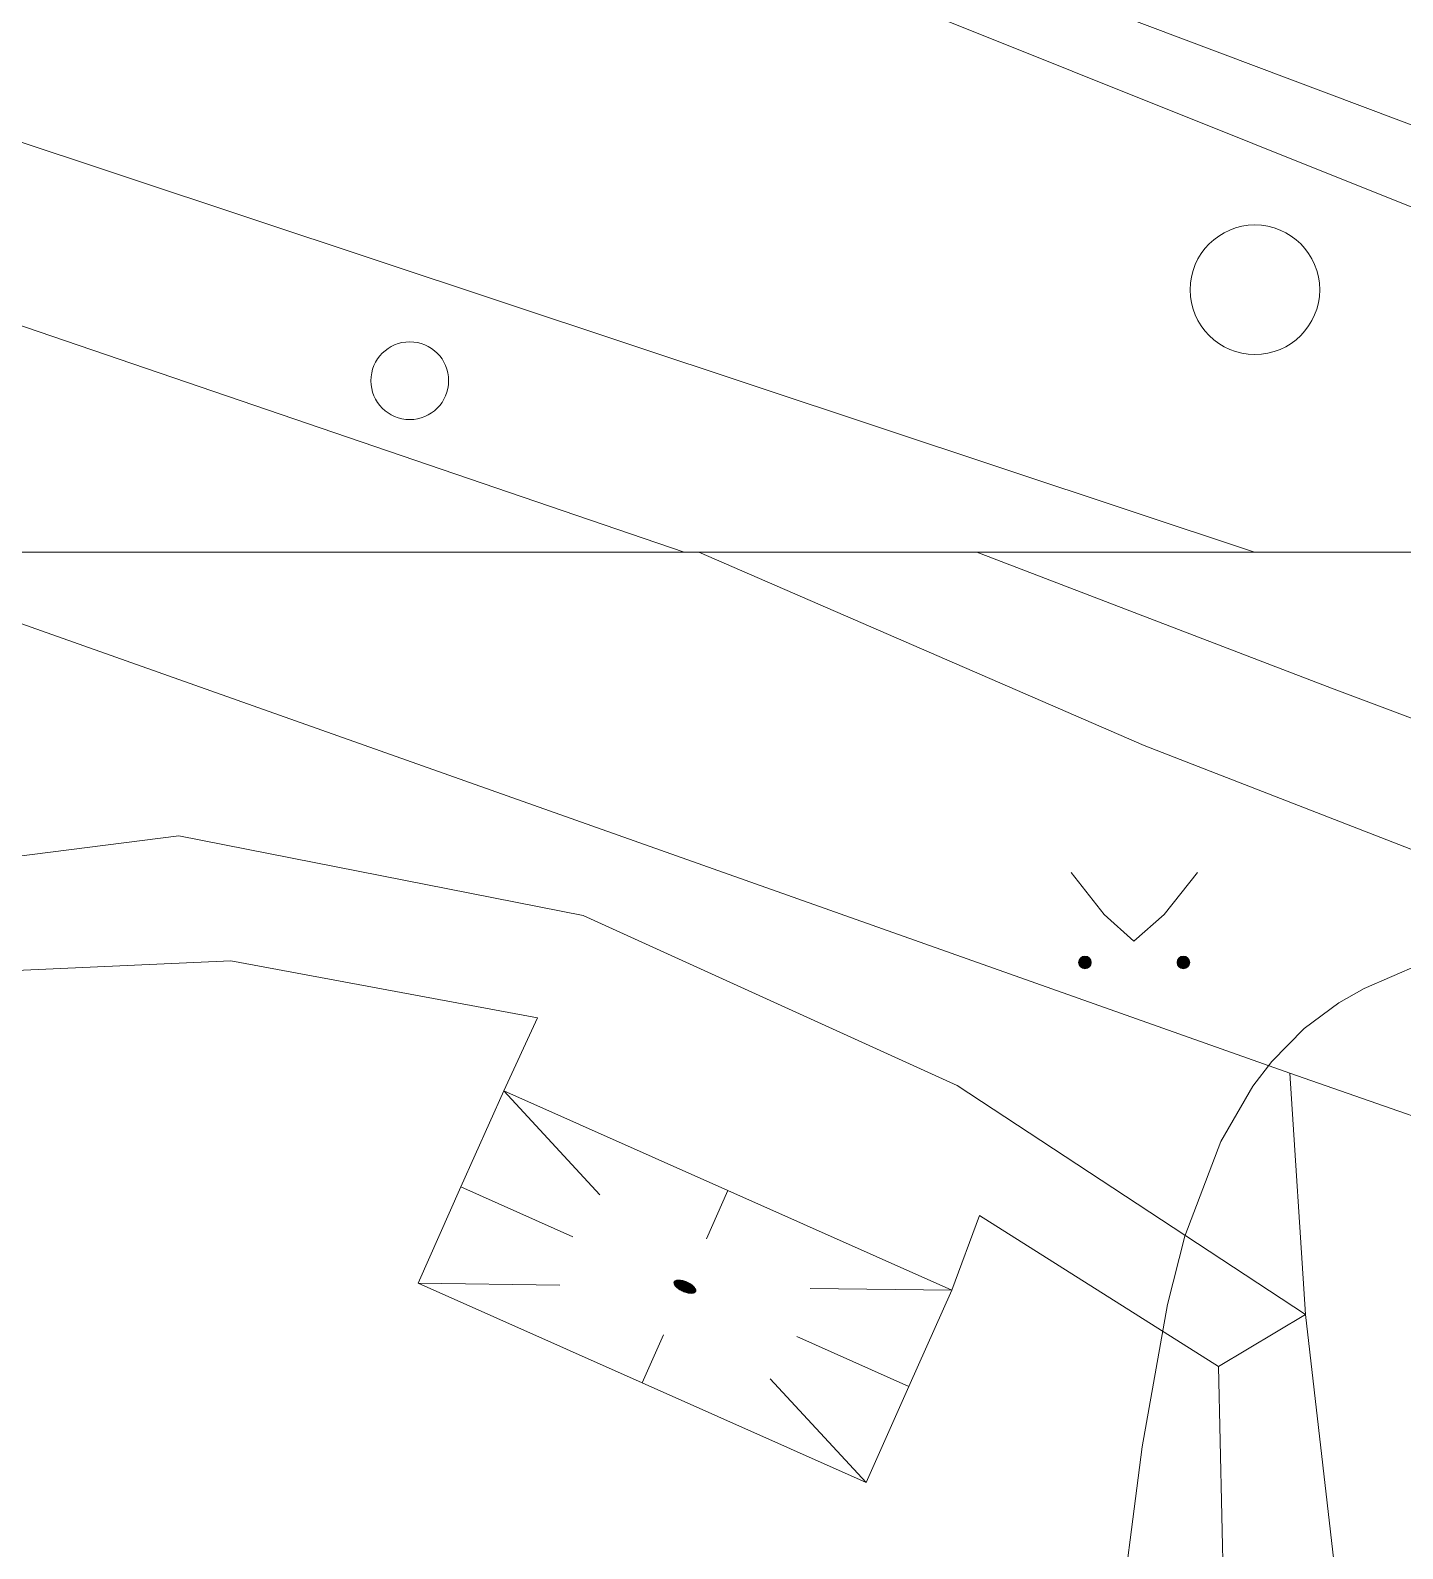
# Model space of a CAD drawing. Extents: x 1000 to 4000, y -5000 to -1000.
# Drawn here: x 1615.25 to 1636.44, y -4015.38 to -3991.95 of the extents above; entities that cross this region are included whole.
import ezdxf

# ---------------------------------------------------------------- set-up
doc = ezdxf.new("R2010")
doc.units = 0
doc.header["$MEASUREMENT"] = 0
for name, color, linetype in [('1', 7, 'CONTINUOUS'), ('24', 7, 'CONTINUOUS'), ('37', 7, 'CONTINUOUS'), ('СЛОЙ_11', 7, 'CONTINUOUS'), ('СЛОЙ_24', 7, 'CONTINUOUS'), ('СЛОЙ_35', 7, 'CONTINUOUS'), ('СЛОЙ_39', 7, 'CONTINUOUS'), ('СЛОЙ_40', 7, 'CONTINUOUS'), ('СЛОЙ_41', 7, 'CONTINUOUS'), ('СЛОЙ_50', 7, 'CONTINUOUS'), ('СЛОЙ_7', 7, 'CONTINUOUS')]:
    doc.layers.add(name, color=color, linetype=linetype)

msp = doc.modelspace()

# ---------------------------------------------------------------- linework, layer by layer
at = {"layer": '1', "color": 253, "linetype": 'Continuous', "lineweight": 0}
msp.add_line((1000, -4000), (2000, -4000), dxfattribs=at)
msp.add_line((1000, -4000), (2000, -4000), dxfattribs=at)
at = {"layer": '24', "color": 253, "linetype": 'Continuous', "lineweight": 0}
for p, q in [((1564.743, -3976.93), (1634.149, -4000)), ((1563.861, -3979.009), (1625.345, -4000)), ((1629.472, -3990.731), (1654.092, -4000))]:
    msp.add_line(p, q, dxfattribs=at)
at = {"layer": '37', "color": 253, "linetype": 'Continuous', "lineweight": 0}
msp.add_line((1618.346, -3987.369), (1649.862, -4000), dxfattribs=at)
at = {"layer": 'СЛОЙ_11', "color": 253, "linetype": 'Continuous', "lineweight": 0}
for points in [[(1611.992, -4000), (1634.694, -4008.038)], [(1634.694, -4008.038), (1638.386, -4009.323), (1688.385, -4026.824), (1687.502, -4039.027), (1665.994, -4058.375), (1650.103, -4073.067), (1648.177, -4075.556), (1636.701, -4094.02), (1627.07, -4088.481)]]:
    msp.add_lwpolyline(points, dxfattribs=at)
at = {"layer": 'СЛОЙ_24', "color": 253, "linetype": 'Continuous', "lineweight": 0}
for p, q in [((1625.572, -4000), (1632.447, -4002.98)), ((1629.863, -4000), (1635.336, -4002.097)), ((1633.595, -4012.566), (1634.935, -4011.763))]:
    msp.add_line(p, q, dxfattribs=at)
for points in [[(1635.336, -4002.097), (1653.956, -4009.082), (1665.442, -4012.312)], [(1632.447, -4002.98), (1655.159, -4011.811), (1672.173, -4016.628), (1691.194, -4025.539)], [(1606.361, -4008.897), (1612.488, -4005.02), (1617.544, -4004.377), (1623.788, -4005.605), (1629.558, -4008.231), (1634.935, -4011.763)], [(1607.914, -4009.676), (1612.97, -4006.545), (1618.347, -4006.304), (1623.082, -4007.187), (1622.559, -4008.31)], [(1629.475, -4011.389), (1629.904, -4010.238), (1633.595, -4012.566)], [(1634.935, -4011.763), (1635.657, -4018.025), (1636.058, -4033.648), (1635.818, -4040.953), (1632.126, -4049.142), (1627.23, -4061.265), (1617.198, -4077.562)], [(1633.595, -4012.566), (1633.723, -4018.329)]]:
    msp.add_lwpolyline(points, dxfattribs=at)
at = {"layer": 'СЛОЙ_35', "color": 253, "linetype": 'Continuous', "lineweight": 0}
msp.add_circle((1621.109, -3997.353), 0.6, dxfattribs=at)
at = {"layer": 'СЛОЙ_39', "color": 253, "linetype": 'Continuous', "lineweight": 0}
msp.add_circle((1634.155, -3995.949), 1, dxfattribs=at)
at = {"layer": 'СЛОЙ_40', "color": 253, "linetype": 'Continuous', "lineweight": 0}
msp.add_lwpolyline([(1634.935, -4011.763), (1634.694, -4008.038)], dxfattribs=at)
at = {"layer": 'СЛОЙ_41', "color": 253, "linetype": 'Continuous', "lineweight": 0}
for p, q in [((1631.317, -4004.943), (1631.827, -4005.593)), ((1633.267, -4004.943), (1632.757, -4005.593)), ((1631.827, -4005.593), (1632.287, -4006.003)), ((1632.757, -4005.593), (1632.287, -4006.003))]:
    msp.add_line(p, q, dxfattribs=at)
for centre in [(1631.531, -4006.331), (1633.052, -4006.331)]:
    msp.add_circle(centre, 0.0976, dxfattribs=at)
for points in [[(1631.435, -4006.35), (1631.433, -4006.331), (1631.435, -4006.312)], [(1631.44, -4006.368), (1631.435, -4006.312), (1631.44, -4006.294)], [(1631.435, -4006.35), (1631.435, -4006.312), (1631.44, -4006.368)], [(1631.449, -4006.385), (1631.44, -4006.294), (1631.449, -4006.277)], [(1631.44, -4006.368), (1631.44, -4006.294), (1631.449, -4006.385)], [(1631.462, -4006.4), (1631.449, -4006.277), (1631.462, -4006.262)], [(1631.449, -4006.385), (1631.449, -4006.277), (1631.462, -4006.4)], [(1631.476, -4006.412), (1631.462, -4006.262), (1631.476, -4006.25)], [(1631.462, -4006.4), (1631.462, -4006.262), (1631.476, -4006.412)], [(1631.493, -4006.421), (1631.476, -4006.25), (1631.493, -4006.241)], [(1631.476, -4006.412), (1631.476, -4006.25), (1631.493, -4006.421)], [(1631.512, -4006.427), (1631.493, -4006.241), (1631.512, -4006.235)], [(1631.493, -4006.421), (1631.493, -4006.241), (1631.512, -4006.427)], [(1631.531, -4006.429), (1631.512, -4006.235), (1631.531, -4006.233)], [(1631.512, -4006.427), (1631.512, -4006.235), (1631.531, -4006.429)], [(1632.956, -4006.35), (1632.954, -4006.331), (1632.956, -4006.312)], [(1632.961, -4006.368), (1632.956, -4006.312), (1632.961, -4006.294)], [(1632.956, -4006.35), (1632.956, -4006.312), (1632.961, -4006.368)], [(1632.97, -4006.385), (1632.961, -4006.294), (1632.97, -4006.277)], [(1632.961, -4006.368), (1632.961, -4006.294), (1632.97, -4006.385)], [(1632.983, -4006.4), (1632.97, -4006.277), (1632.983, -4006.262)], [(1632.97, -4006.385), (1632.97, -4006.277), (1632.983, -4006.4)], [(1632.997, -4006.412), (1632.983, -4006.262), (1632.997, -4006.25)], [(1632.983, -4006.4), (1632.983, -4006.262), (1632.997, -4006.412)], [(1633.014, -4006.421), (1632.997, -4006.25), (1633.014, -4006.241)], [(1632.997, -4006.412), (1632.997, -4006.25), (1633.014, -4006.421)], [(1633.033, -4006.427), (1633.014, -4006.241), (1633.033, -4006.235)], [(1633.014, -4006.421), (1633.014, -4006.241), (1633.033, -4006.427)], [(1633.052, -4006.429), (1633.033, -4006.235), (1633.052, -4006.233)], [(1633.033, -4006.427), (1633.033, -4006.235), (1633.052, -4006.429)]]:
    msp.add_solid(points, dxfattribs=at)
at = {"layer": 'СЛОЙ_41', "color": 253, "linetype": 'Continuous', "lineweight": 0, "extrusion": (0, 0, -1)}
for points in [[(-1631.531, -4006.429), (-1631.531, -4006.233), (-1631.55, -4006.427)], [(-1631.55, -4006.427), (-1631.531, -4006.233), (-1631.55, -4006.235)], [(-1631.55, -4006.427), (-1631.55, -4006.235), (-1631.568, -4006.421)], [(-1631.568, -4006.421), (-1631.55, -4006.235), (-1631.568, -4006.241)], [(-1631.568, -4006.421), (-1631.568, -4006.241), (-1631.585, -4006.412)], [(-1631.585, -4006.412), (-1631.568, -4006.241), (-1631.585, -4006.25)], [(-1631.585, -4006.412), (-1631.585, -4006.25), (-1631.6, -4006.4)], [(-1631.6, -4006.4), (-1631.585, -4006.25), (-1631.6, -4006.262)], [(-1631.6, -4006.4), (-1631.6, -4006.262), (-1631.612, -4006.385)], [(-1631.612, -4006.385), (-1631.6, -4006.262), (-1631.612, -4006.277)], [(-1631.612, -4006.385), (-1631.612, -4006.277), (-1631.621, -4006.368)], [(-1631.621, -4006.368), (-1631.612, -4006.277), (-1631.621, -4006.294)], [(-1631.621, -4006.368), (-1631.621, -4006.294), (-1631.626, -4006.35)], [(-1631.626, -4006.35), (-1631.621, -4006.294), (-1631.626, -4006.312)], [(-1631.626, -4006.35), (-1631.626, -4006.312), (-1631.628, -4006.331)], [(-1633.052, -4006.429), (-1633.052, -4006.233), (-1633.071, -4006.427)], [(-1633.071, -4006.427), (-1633.052, -4006.233), (-1633.071, -4006.235)], [(-1633.071, -4006.427), (-1633.071, -4006.235), (-1633.089, -4006.421)], [(-1633.089, -4006.421), (-1633.071, -4006.235), (-1633.089, -4006.241)], [(-1633.089, -4006.421), (-1633.089, -4006.241), (-1633.106, -4006.412)], [(-1633.106, -4006.412), (-1633.089, -4006.241), (-1633.106, -4006.25)], [(-1633.106, -4006.412), (-1633.106, -4006.25), (-1633.121, -4006.4)], [(-1633.121, -4006.4), (-1633.106, -4006.25), (-1633.121, -4006.262)], [(-1633.121, -4006.4), (-1633.121, -4006.262), (-1633.133, -4006.385)], [(-1633.133, -4006.385), (-1633.121, -4006.262), (-1633.133, -4006.277)], [(-1633.133, -4006.385), (-1633.133, -4006.277), (-1633.142, -4006.368)], [(-1633.142, -4006.368), (-1633.133, -4006.277), (-1633.142, -4006.294)], [(-1633.142, -4006.368), (-1633.142, -4006.294), (-1633.147, -4006.35)], [(-1633.147, -4006.35), (-1633.142, -4006.294), (-1633.147, -4006.312)], [(-1633.147, -4006.35), (-1633.147, -4006.312), (-1633.149, -4006.331)]]:
    msp.add_solid(points, dxfattribs=at)
at = {"layer": 'СЛОЙ_50', "color": 253, "linetype": 'Continuous', "lineweight": 0}
msp.add_lwpolyline([(1632.009, -4016.956), (1632.415, -4013.807), (1632.805, -4011.608), (1633.076, -4010.553), (1633.629, -4009.095), (1634.124, -4008.242), (1634.416, -4007.86), (1634.916, -4007.352), (1635.451, -4006.956), (1635.842, -4006.73), (1636.694, -4006.36), (1638.102, -4005.979), (1639.095, -4005.817), (1641.104, -4005.64), (1643.82, -4005.588), (1644.8, -4005.647)], dxfattribs=at)
at = {"layer": 'СЛОЙ_7', "color": 253, "linetype": 'Continuous', "lineweight": 0}
for p, q in [((1621.899, -4009.795), (1622.559, -4008.31)), ((1622.559, -4008.31), (1624.042, -4009.915)), ((1622.559, -4008.31), (1626.019, -4009.851)), ((1621.24, -4011.279), (1621.899, -4009.795)), ((1621.899, -4009.795), (1623.628, -4010.565)), ((1626.019, -4009.851), (1625.689, -4010.595)), ((1626.019, -4009.851), (1629.475, -4011.389)), ((1621.24, -4011.279), (1623.423, -4011.309)), ((1621.24, -4011.279), (1624.698, -4012.818)), ((1625.19, -4011.261), (1625.19, -4011.261)), ((1629.475, -4011.389), (1627.29, -4011.361)), ((1628.813, -4012.875), (1629.475, -4011.389)), ((1624.698, -4012.818), (1625.025, -4012.075)), ((1628.813, -4012.875), (1627.086, -4012.104)), ((1628.153, -4014.356), (1626.671, -4012.754)), ((1624.698, -4012.818), (1628.153, -4014.356)), ((1628.153, -4014.356), (1628.813, -4012.875))]:
    msp.add_line(p, q, dxfattribs=at)
for centre, radius, start, end in [((1625.223, -4011.275), 0.0363, 156.4843, 181.354), ((1625.241, -4011.274), 0.054, 181.6904, 200.8084), ((1625.223, -4011.276), 0.0363, 130.6307, 155.5004), ((1625.277, -4011.261), 0.0931, 200.5828, 213.8859), ((1625.234, -4011.289), 0.054, 111.1763, 130.2943), ((1625.329, -4011.227), 0.154, 213.6462, 223.1305), ((1625.249, -4011.326), 0.0931, 98.0988, 111.4019), ((1625.386, -4011.175), 0.232, 222.9789, 230.2049), ((1625.258, -4011.386), 0.154, 88.8542, 98.3385), ((1625.438, -4011.113), 0.312, 230.114, 236.0342), ((1625.257, -4011.464), 0.232, 81.7798, 89.0058), ((1625.246, -4011.543), 0.312, 75.9505, 81.8707), ((1625.23, -4011.608), 0.379, 70.8088, 76.0089), ((1625.218, -4011.644), 0.417, 65.9731, 70.8518), ((1625.218, -4011.645), 0.417, 61.1329, 66.0116), ((1625.237, -4011.611), 0.379, 55.9758, 61.1759), ((1625.274, -4011.556), 0.312, 50.114, 56.0342), ((1625.326, -4011.495), 0.232, 42.9789, 50.2049), ((1625.383, -4011.442), 0.154, 33.6462, 43.1305), ((1625.435, -4011.408), 0.0931, 20.5828, 33.8859), ((1625.475, -4011.058), 0.379, 235.9758, 241.1759), ((1625.494, -4011.025), 0.417, 241.1329, 246.0116), ((1625.494, -4011.025), 0.417, 245.9731, 250.8518), ((1625.482, -4011.061), 0.379, 250.8088, 256.0089), ((1625.466, -4011.126), 0.312, 255.9505, 261.8707), ((1625.455, -4011.205), 0.232, 261.7798, 269.0058), ((1625.454, -4011.283), 0.154, 268.8542, 278.3385), ((1625.463, -4011.344), 0.0931, 278.0988, 291.4019), ((1625.478, -4011.38), 0.054, 291.1763, 310.2943), ((1625.489, -4011.394), 0.0363, 310.6307, 335.5004), ((1625.471, -4011.395), 0.054, 1.6904, 20.8084), ((1625.489, -4011.394), 0.0363, 336.4843, 1.354)]:
    msp.add_arc(centre, radius, start, end, dxfattribs=at)
for points in [[(1625.188, -4011.285), (1625.187, -4011.268), (1625.188, -4011.266)], [(1625.187, -4011.283), (1625.187, -4011.27), (1625.187, -4011.268)], [(1625.187, -4011.283), (1625.187, -4011.268), (1625.187, -4011.283)], [(1625.187, -4011.283), (1625.187, -4011.268), (1625.187, -4011.268)], [(1625.187, -4011.283), (1625.187, -4011.268), (1625.188, -4011.285)], [(1625.187, -4011.281), (1625.187, -4011.272), (1625.187, -4011.27)], [(1625.187, -4011.281), (1625.187, -4011.27), (1625.187, -4011.281)], [(1625.187, -4011.281), (1625.187, -4011.27), (1625.187, -4011.27)], [(1625.187, -4011.281), (1625.187, -4011.27), (1625.187, -4011.283)], [(1625.187, -4011.278), (1625.187, -4011.274), (1625.187, -4011.272)], [(1625.187, -4011.278), (1625.187, -4011.272), (1625.187, -4011.278)], [(1625.187, -4011.278), (1625.187, -4011.272), (1625.187, -4011.272)], [(1625.187, -4011.278), (1625.187, -4011.272), (1625.187, -4011.281)], [(1625.187, -4011.276), (1625.187, -4011.274), (1625.187, -4011.274)], [(1625.187, -4011.276), (1625.187, -4011.274), (1625.187, -4011.278)], [(1625.189, -4011.29), (1625.188, -4011.264), (1625.189, -4011.262)], [(1625.188, -4011.287), (1625.188, -4011.266), (1625.188, -4011.264)], [(1625.188, -4011.287), (1625.188, -4011.264), (1625.188, -4011.287)], [(1625.188, -4011.287), (1625.188, -4011.264), (1625.188, -4011.264)], [(1625.188, -4011.287), (1625.188, -4011.264), (1625.189, -4011.29)], [(1625.188, -4011.285), (1625.188, -4011.266), (1625.188, -4011.285)], [(1625.188, -4011.285), (1625.188, -4011.266), (1625.188, -4011.266)], [(1625.188, -4011.285), (1625.188, -4011.266), (1625.188, -4011.287)], [(1625.19, -4011.292), (1625.189, -4011.262), (1625.19, -4011.261)], [(1625.189, -4011.29), (1625.189, -4011.262), (1625.189, -4011.29)], [(1625.189, -4011.29), (1625.189, -4011.262), (1625.189, -4011.262)], [(1625.189, -4011.29), (1625.189, -4011.262), (1625.19, -4011.292)], [(1625.191, -4011.294), (1625.19, -4011.26), (1625.191, -4011.259)], [(1625.19, -4011.292), (1625.19, -4011.261), (1625.19, -4011.26)], [(1625.19, -4011.292), (1625.19, -4011.26), (1625.191, -4011.294)], [(1625.19, -4011.292), (1625.19, -4011.261), (1625.19, -4011.292)], [(1625.192, -4011.297), (1625.191, -4011.259), (1625.192, -4011.257)], [(1625.191, -4011.294), (1625.191, -4011.259), (1625.191, -4011.294)], [(1625.191, -4011.294), (1625.191, -4011.259), (1625.191, -4011.259)], [(1625.191, -4011.294), (1625.191, -4011.259), (1625.192, -4011.297)], [(1625.193, -4011.299), (1625.192, -4011.257), (1625.193, -4011.255)], [(1625.192, -4011.297), (1625.192, -4011.257), (1625.192, -4011.297)], [(1625.192, -4011.297), (1625.192, -4011.257), (1625.192, -4011.257)], [(1625.192, -4011.297), (1625.192, -4011.257), (1625.193, -4011.299)], [(1625.194, -4011.302), (1625.193, -4011.255), (1625.194, -4011.254)], [(1625.193, -4011.299), (1625.193, -4011.255), (1625.193, -4011.299)], [(1625.193, -4011.299), (1625.193, -4011.255), (1625.193, -4011.255)], [(1625.193, -4011.299), (1625.193, -4011.255), (1625.194, -4011.302)], [(1625.195, -4011.304), (1625.194, -4011.254), (1625.195, -4011.252)], [(1625.194, -4011.302), (1625.194, -4011.254), (1625.194, -4011.302)], [(1625.194, -4011.302), (1625.194, -4011.254), (1625.194, -4011.254)], [(1625.194, -4011.302), (1625.194, -4011.254), (1625.195, -4011.304)], [(1625.196, -4011.307), (1625.195, -4011.252), (1625.196, -4011.251)], [(1625.195, -4011.304), (1625.195, -4011.252), (1625.195, -4011.304)], [(1625.195, -4011.304), (1625.195, -4011.252), (1625.195, -4011.252)], [(1625.195, -4011.304), (1625.195, -4011.252), (1625.196, -4011.307)], [(1625.196, -4011.307), (1625.196, -4011.251), (1625.197, -4011.307)], [(1625.197, -4011.307), (1625.196, -4011.251), (1625.197, -4011.251)], [(1625.198, -4011.309), (1625.197, -4011.251), (1625.198, -4011.249)], [(1625.197, -4011.307), (1625.197, -4011.251), (1625.198, -4011.309)], [(1625.2, -4011.312), (1625.198, -4011.249), (1625.2, -4011.248)], [(1625.198, -4011.309), (1625.198, -4011.249), (1625.198, -4011.309)], [(1625.198, -4011.309), (1625.198, -4011.249), (1625.198, -4011.249)], [(1625.198, -4011.309), (1625.198, -4011.249), (1625.2, -4011.312)], [(1625.201, -4011.314), (1625.2, -4011.248), (1625.201, -4011.246)], [(1625.2, -4011.312), (1625.2, -4011.248), (1625.2, -4011.312)], [(1625.2, -4011.312), (1625.2, -4011.248), (1625.2, -4011.248)], [(1625.2, -4011.312), (1625.2, -4011.248), (1625.201, -4011.314)], [(1625.203, -4011.317), (1625.201, -4011.246), (1625.203, -4011.245)], [(1625.201, -4011.314), (1625.201, -4011.246), (1625.201, -4011.314)], [(1625.201, -4011.314), (1625.201, -4011.246), (1625.201, -4011.246)], [(1625.201, -4011.314), (1625.201, -4011.246), (1625.203, -4011.317)], [(1625.205, -4011.319), (1625.203, -4011.245), (1625.205, -4011.244)], [(1625.203, -4011.317), (1625.203, -4011.245), (1625.203, -4011.317)], [(1625.203, -4011.317), (1625.203, -4011.245), (1625.203, -4011.245)], [(1625.203, -4011.317), (1625.203, -4011.245), (1625.205, -4011.319)], [(1625.207, -4011.322), (1625.205, -4011.244), (1625.207, -4011.243)], [(1625.205, -4011.319), (1625.205, -4011.244), (1625.205, -4011.319)], [(1625.205, -4011.319), (1625.205, -4011.244), (1625.205, -4011.244)], [(1625.205, -4011.319), (1625.205, -4011.244), (1625.207, -4011.322)], [(1625.209, -4011.324), (1625.207, -4011.243), (1625.209, -4011.241)], [(1625.207, -4011.322), (1625.207, -4011.243), (1625.207, -4011.322)], [(1625.207, -4011.322), (1625.207, -4011.243), (1625.207, -4011.243)], [(1625.207, -4011.322), (1625.207, -4011.243), (1625.209, -4011.324)], [(1625.211, -4011.327), (1625.209, -4011.241), (1625.211, -4011.24)], [(1625.209, -4011.324), (1625.209, -4011.241), (1625.209, -4011.325)], [(1625.209, -4011.325), (1625.209, -4011.241), (1625.209, -4011.241)], [(1625.209, -4011.325), (1625.209, -4011.241), (1625.211, -4011.327)], [(1625.213, -4011.33), (1625.211, -4011.24), (1625.213, -4011.239)], [(1625.211, -4011.327), (1625.211, -4011.24), (1625.211, -4011.327)], [(1625.211, -4011.327), (1625.211, -4011.24), (1625.211, -4011.24)], [(1625.211, -4011.327), (1625.211, -4011.24), (1625.213, -4011.33)], [(1625.216, -4011.332), (1625.213, -4011.239), (1625.216, -4011.238)], [(1625.213, -4011.33), (1625.213, -4011.239), (1625.213, -4011.33)], [(1625.213, -4011.33), (1625.213, -4011.239), (1625.213, -4011.239)], [(1625.213, -4011.33), (1625.213, -4011.239), (1625.216, -4011.332)], [(1625.216, -4011.332), (1625.216, -4011.238), (1625.216, -4011.332)], [(1625.216, -4011.332), (1625.216, -4011.238), (1625.216, -4011.238)], [(1625.216, -4011.332), (1625.216, -4011.238), (1625.218, -4011.335)], [(1625.218, -4011.335), (1625.216, -4011.238), (1625.218, -4011.238)], [(1625.221, -4011.337), (1625.218, -4011.238), (1625.221, -4011.237)], [(1625.218, -4011.335), (1625.218, -4011.238), (1625.218, -4011.335)], [(1625.218, -4011.335), (1625.218, -4011.238), (1625.218, -4011.238)], [(1625.218, -4011.335), (1625.218, -4011.238), (1625.221, -4011.337)], [(1625.223, -4011.34), (1625.221, -4011.237), (1625.223, -4011.236)], [(1625.221, -4011.337), (1625.221, -4011.237), (1625.221, -4011.338)], [(1625.221, -4011.338), (1625.221, -4011.237), (1625.221, -4011.237)], [(1625.221, -4011.338), (1625.221, -4011.237), (1625.223, -4011.34)], [(1625.226, -4011.343), (1625.223, -4011.236), (1625.226, -4011.235)], [(1625.223, -4011.34), (1625.223, -4011.236), (1625.223, -4011.34)], [(1625.223, -4011.34), (1625.223, -4011.236), (1625.223, -4011.236)], [(1625.223, -4011.34), (1625.223, -4011.236), (1625.226, -4011.343)], [(1625.226, -4011.343), (1625.226, -4011.235), (1625.226, -4011.343)], [(1625.226, -4011.343), (1625.226, -4011.235), (1625.226, -4011.235)], [(1625.226, -4011.343), (1625.226, -4011.235), (1625.229, -4011.345)], [(1625.229, -4011.345), (1625.226, -4011.235), (1625.229, -4011.235)], [(1625.231, -4011.348), (1625.229, -4011.235), (1625.231, -4011.234)], [(1625.229, -4011.345), (1625.229, -4011.235), (1625.229, -4011.345)], [(1625.229, -4011.345), (1625.229, -4011.235), (1625.229, -4011.235)], [(1625.229, -4011.345), (1625.229, -4011.235), (1625.231, -4011.348)], [(1625.231, -4011.348), (1625.231, -4011.234), (1625.232, -4011.348)], [(1625.232, -4011.348), (1625.231, -4011.234), (1625.232, -4011.234)], [(1625.232, -4011.348), (1625.232, -4011.234), (1625.234, -4011.35)], [(1625.234, -4011.35), (1625.232, -4011.234), (1625.234, -4011.234)], [(1625.234, -4011.35), (1625.234, -4011.234), (1625.235, -4011.35)], [(1625.235, -4011.35), (1625.234, -4011.234), (1625.235, -4011.234)], [(1625.237, -4011.353), (1625.235, -4011.234), (1625.237, -4011.233)], [(1625.235, -4011.35), (1625.235, -4011.234), (1625.237, -4011.353)], [(1625.237, -4011.353), (1625.237, -4011.233), (1625.238, -4011.353)], [(1625.238, -4011.353), (1625.237, -4011.233), (1625.238, -4011.233)], [(1625.238, -4011.353), (1625.238, -4011.233), (1625.241, -4011.355)], [(1625.241, -4011.355), (1625.238, -4011.233), (1625.241, -4011.233)], [(1625.244, -4011.358), (1625.241, -4011.233), (1625.244, -4011.232)], [(1625.241, -4011.355), (1625.241, -4011.233), (1625.241, -4011.356)], [(1625.241, -4011.356), (1625.241, -4011.233), (1625.241, -4011.233)], [(1625.241, -4011.356), (1625.241, -4011.233), (1625.244, -4011.358)], [(1625.244, -4011.358), (1625.244, -4011.232), (1625.244, -4011.358)], [(1625.244, -4011.358), (1625.244, -4011.232), (1625.244, -4011.232)], [(1625.244, -4011.358), (1625.244, -4011.232), (1625.247, -4011.36)], [(1625.247, -4011.36), (1625.244, -4011.232), (1625.247, -4011.232)], [(1625.247, -4011.36), (1625.247, -4011.232), (1625.247, -4011.361)], [(1625.247, -4011.361), (1625.247, -4011.232), (1625.247, -4011.232)], [(1625.247, -4011.361), (1625.247, -4011.232), (1625.25, -4011.363)], [(1625.25, -4011.363), (1625.247, -4011.232), (1625.25, -4011.232)], [(1625.25, -4011.363), (1625.25, -4011.232), (1625.25, -4011.363)], [(1625.25, -4011.363), (1625.25, -4011.232), (1625.25, -4011.232)], [(1625.25, -4011.363), (1625.25, -4011.232), (1625.254, -4011.365)], [(1625.254, -4011.365), (1625.25, -4011.232), (1625.254, -4011.232)], [(1625.254, -4011.365), (1625.254, -4011.232), (1625.254, -4011.366)], [(1625.254, -4011.366), (1625.254, -4011.232), (1625.254, -4011.232)], [(1625.254, -4011.366), (1625.254, -4011.232), (1625.257, -4011.368)], [(1625.257, -4011.368), (1625.254, -4011.232), (1625.257, -4011.232)], [(1625.257, -4011.368), (1625.257, -4011.232), (1625.257, -4011.368)], [(1625.257, -4011.368), (1625.257, -4011.232), (1625.26, -4011.37)], [(1625.26, -4011.37), (1625.26, -4011.232), (1625.261, -4011.37)], [(1625.261, -4011.37), (1625.261, -4011.232), (1625.264, -4011.373)], [(1625.264, -4011.373), (1625.264, -4011.232), (1625.264, -4011.373)], [(1625.264, -4011.373), (1625.264, -4011.232), (1625.268, -4011.375)], [(1625.268, -4011.375), (1625.268, -4011.232), (1625.268, -4011.375)], [(1625.268, -4011.375), (1625.268, -4011.232), (1625.271, -4011.378)], [(1625.271, -4011.378), (1625.271, -4011.232), (1625.271, -4011.378)], [(1625.271, -4011.378), (1625.271, -4011.232), (1625.275, -4011.38)], [(1625.275, -4011.38), (1625.275, -4011.232), (1625.275, -4011.38)], [(1625.275, -4011.38), (1625.275, -4011.232), (1625.279, -4011.382)], [(1625.279, -4011.382), (1625.279, -4011.233), (1625.279, -4011.382)], [(1625.279, -4011.382), (1625.279, -4011.233), (1625.283, -4011.384)], [(1625.283, -4011.384), (1625.283, -4011.233), (1625.283, -4011.385)], [(1625.283, -4011.385), (1625.283, -4011.233), (1625.287, -4011.387)], [(1625.287, -4011.387), (1625.287, -4011.234), (1625.287, -4011.387)], [(1625.287, -4011.387), (1625.287, -4011.234), (1625.29, -4011.389)], [(1625.29, -4011.389), (1625.29, -4011.234), (1625.291, -4011.389)], [(1625.291, -4011.389), (1625.291, -4011.234), (1625.294, -4011.391)], [(1625.294, -4011.391), (1625.294, -4011.235), (1625.295, -4011.391)], [(1625.295, -4011.391), (1625.295, -4011.235), (1625.298, -4011.393)], [(1625.298, -4011.393), (1625.298, -4011.235), (1625.299, -4011.393)], [(1625.299, -4011.393), (1625.299, -4011.235), (1625.302, -4011.395)], [(1625.302, -4011.395), (1625.302, -4011.236), (1625.303, -4011.395)], [(1625.303, -4011.395), (1625.303, -4011.236), (1625.306, -4011.397)], [(1625.306, -4011.397), (1625.306, -4011.237), (1625.307, -4011.398)], [(1625.307, -4011.398), (1625.307, -4011.237), (1625.311, -4011.4)], [(1625.311, -4011.4), (1625.311, -4011.238), (1625.311, -4011.4)], [(1625.311, -4011.4), (1625.311, -4011.238), (1625.315, -4011.401)], [(1625.315, -4011.401), (1625.315, -4011.239), (1625.315, -4011.402)], [(1625.315, -4011.402), (1625.315, -4011.239), (1625.319, -4011.403)], [(1625.319, -4011.403), (1625.319, -4011.24), (1625.319, -4011.404)], [(1625.319, -4011.404), (1625.319, -4011.24), (1625.323, -4011.405)], [(1625.323, -4011.405), (1625.323, -4011.241), (1625.323, -4011.405)], [(1625.323, -4011.405), (1625.323, -4011.241), (1625.327, -4011.407)], [(1625.327, -4011.407), (1625.327, -4011.242), (1625.327, -4011.407)], [(1625.327, -4011.407), (1625.327, -4011.242), (1625.331, -4011.409)], [(1625.331, -4011.409), (1625.331, -4011.243), (1625.332, -4011.409)], [(1625.332, -4011.409), (1625.332, -4011.243), (1625.336, -4011.411)], [(1625.336, -4011.411), (1625.336, -4011.244), (1625.336, -4011.411)], [(1625.336, -4011.411), (1625.336, -4011.244), (1625.34, -4011.412)], [(1625.34, -4011.412), (1625.34, -4011.245), (1625.34, -4011.413)], [(1625.34, -4011.413), (1625.34, -4011.245), (1625.344, -4011.414)], [(1625.344, -4011.414), (1625.344, -4011.247), (1625.344, -4011.414)], [(1625.344, -4011.414), (1625.344, -4011.247), (1625.348, -4011.416)], [(1625.348, -4011.416), (1625.348, -4011.248), (1625.349, -4011.416)], [(1625.349, -4011.416), (1625.349, -4011.248), (1625.353, -4011.417)], [(1625.353, -4011.417), (1625.353, -4011.249), (1625.353, -4011.417)], [(1625.353, -4011.417), (1625.353, -4011.25), (1625.357, -4011.419)], [(1625.357, -4011.419), (1625.357, -4011.251), (1625.357, -4011.419)], [(1625.357, -4011.419), (1625.357, -4011.251), (1625.361, -4011.42)], [(1625.361, -4011.42), (1625.361, -4011.252), (1625.361, -4011.42)], [(1625.361, -4011.42), (1625.361, -4011.253), (1625.366, -4011.422)], [(1625.366, -4011.422), (1625.366, -4011.254), (1625.366, -4011.422)], [(1625.366, -4011.422), (1625.366, -4011.254), (1625.37, -4011.423)], [(1625.37, -4011.423), (1625.37, -4011.256), (1625.37, -4011.423)], [(1625.37, -4011.423), (1625.37, -4011.256), (1625.374, -4011.424)], [(1625.374, -4011.424), (1625.374, -4011.257), (1625.374, -4011.424)], [(1625.374, -4011.424), (1625.374, -4011.257), (1625.378, -4011.426)], [(1625.378, -4011.426), (1625.378, -4011.259), (1625.378, -4011.426)], [(1625.378, -4011.426), (1625.378, -4011.259), (1625.383, -4011.427)], [(1625.383, -4011.427), (1625.383, -4011.261), (1625.383, -4011.427)], [(1625.383, -4011.427), (1625.383, -4011.261), (1625.387, -4011.428)], [(1625.387, -4011.428), (1625.387, -4011.263), (1625.387, -4011.428)], [(1625.387, -4011.428), (1625.387, -4011.263), (1625.391, -4011.429)], [(1625.391, -4011.429), (1625.391, -4011.265), (1625.391, -4011.429)], [(1625.391, -4011.429), (1625.391, -4011.265), (1625.395, -4011.43)], [(1625.395, -4011.43), (1625.395, -4011.267), (1625.395, -4011.43)], [(1625.395, -4011.43), (1625.395, -4011.267), (1625.399, -4011.431)], [(1625.399, -4011.431), (1625.399, -4011.269), (1625.399, -4011.431)], [(1625.399, -4011.431), (1625.399, -4011.269), (1625.403, -4011.432)], [(1625.403, -4011.432), (1625.403, -4011.271), (1625.403, -4011.432)], [(1625.403, -4011.432), (1625.403, -4011.271), (1625.407, -4011.433)], [(1625.407, -4011.433), (1625.407, -4011.273), (1625.408, -4011.433)], [(1625.408, -4011.433), (1625.408, -4011.273), (1625.411, -4011.433)], [(1625.411, -4011.433), (1625.411, -4011.275), (1625.412, -4011.433)], [(1625.412, -4011.433), (1625.412, -4011.275), (1625.415, -4011.434)], [(1625.415, -4011.434), (1625.415, -4011.277), (1625.416, -4011.434)], [(1625.416, -4011.434), (1625.416, -4011.277), (1625.419, -4011.435)], [(1625.419, -4011.435), (1625.419, -4011.279), (1625.42, -4011.435)], [(1625.42, -4011.435), (1625.42, -4011.279), (1625.423, -4011.435)], [(1625.423, -4011.435), (1625.423, -4011.281), (1625.424, -4011.435)], [(1625.424, -4011.435), (1625.424, -4011.281), (1625.427, -4011.436)], [(1625.427, -4011.436), (1625.427, -4011.283), (1625.427, -4011.436)], [(1625.427, -4011.436), (1625.427, -4011.283), (1625.431, -4011.436)], [(1625.431, -4011.436), (1625.431, -4011.286), (1625.431, -4011.436)], [(1625.431, -4011.436), (1625.431, -4011.286), (1625.435, -4011.436)], [(1625.435, -4011.436), (1625.435, -4011.288), (1625.435, -4011.436)], [(1625.435, -4011.436), (1625.435, -4011.288), (1625.439, -4011.437)], [(1625.439, -4011.437), (1625.439, -4011.29), (1625.439, -4011.437)], [(1625.439, -4011.437), (1625.439, -4011.29), (1625.442, -4011.437)], [(1625.442, -4011.437), (1625.442, -4011.293), (1625.443, -4011.437)], [(1625.443, -4011.437), (1625.443, -4011.293), (1625.446, -4011.437)], [(1625.446, -4011.437), (1625.446, -4011.295), (1625.446, -4011.437)], [(1625.446, -4011.437), (1625.446, -4011.295), (1625.45, -4011.437)], [(1625.45, -4011.437), (1625.45, -4011.297), (1625.45, -4011.437)], [(1625.45, -4011.437), (1625.45, -4011.298), (1625.453, -4011.437)], [(1625.453, -4011.437), (1625.453, -4011.3), (1625.453, -4011.437)]]:
    msp.add_solid(points, dxfattribs=at)
at = {"layer": 'СЛОЙ_7', "color": 253, "linetype": 'Continuous', "lineweight": 0, "extrusion": (0, 0, -1)}
for points in [[(-1625.257, -4011.368), (-1625.257, -4011.232), (-1625.257, -4011.232)], [(-1625.26, -4011.37), (-1625.257, -4011.232), (-1625.26, -4011.232)], [(-1625.261, -4011.37), (-1625.26, -4011.232), (-1625.261, -4011.232)], [(-1625.264, -4011.373), (-1625.261, -4011.232), (-1625.264, -4011.232)], [(-1625.264, -4011.373), (-1625.264, -4011.232), (-1625.264, -4011.232)], [(-1625.268, -4011.375), (-1625.264, -4011.232), (-1625.268, -4011.232)], [(-1625.268, -4011.375), (-1625.268, -4011.232), (-1625.268, -4011.232)], [(-1625.271, -4011.378), (-1625.268, -4011.232), (-1625.271, -4011.232)], [(-1625.271, -4011.378), (-1625.271, -4011.232), (-1625.271, -4011.232)], [(-1625.275, -4011.38), (-1625.271, -4011.232), (-1625.275, -4011.232)], [(-1625.275, -4011.38), (-1625.275, -4011.232), (-1625.275, -4011.232)], [(-1625.279, -4011.382), (-1625.275, -4011.232), (-1625.279, -4011.233)], [(-1625.279, -4011.382), (-1625.279, -4011.233), (-1625.279, -4011.233)], [(-1625.283, -4011.384), (-1625.279, -4011.233), (-1625.283, -4011.233)], [(-1625.283, -4011.385), (-1625.283, -4011.233), (-1625.283, -4011.233)], [(-1625.287, -4011.387), (-1625.283, -4011.233), (-1625.287, -4011.234)], [(-1625.287, -4011.387), (-1625.287, -4011.234), (-1625.287, -4011.234)], [(-1625.29, -4011.389), (-1625.287, -4011.234), (-1625.29, -4011.234)], [(-1625.291, -4011.389), (-1625.29, -4011.234), (-1625.291, -4011.234)], [(-1625.294, -4011.391), (-1625.291, -4011.234), (-1625.294, -4011.235)], [(-1625.295, -4011.391), (-1625.294, -4011.235), (-1625.295, -4011.235)], [(-1625.298, -4011.393), (-1625.295, -4011.235), (-1625.298, -4011.235)], [(-1625.299, -4011.393), (-1625.298, -4011.235), (-1625.299, -4011.235)], [(-1625.302, -4011.395), (-1625.299, -4011.235), (-1625.302, -4011.236)], [(-1625.303, -4011.395), (-1625.302, -4011.236), (-1625.303, -4011.236)], [(-1625.306, -4011.397), (-1625.303, -4011.236), (-1625.306, -4011.237)], [(-1625.307, -4011.398), (-1625.306, -4011.237), (-1625.307, -4011.237)], [(-1625.311, -4011.4), (-1625.307, -4011.237), (-1625.311, -4011.238)], [(-1625.311, -4011.4), (-1625.311, -4011.238), (-1625.311, -4011.238)], [(-1625.315, -4011.401), (-1625.311, -4011.238), (-1625.315, -4011.239)], [(-1625.315, -4011.402), (-1625.315, -4011.239), (-1625.315, -4011.239)], [(-1625.319, -4011.403), (-1625.315, -4011.239), (-1625.319, -4011.24)], [(-1625.319, -4011.404), (-1625.319, -4011.24), (-1625.319, -4011.24)], [(-1625.323, -4011.405), (-1625.319, -4011.24), (-1625.323, -4011.241)], [(-1625.323, -4011.405), (-1625.323, -4011.241), (-1625.323, -4011.241)], [(-1625.327, -4011.407), (-1625.323, -4011.241), (-1625.327, -4011.242)], [(-1625.327, -4011.407), (-1625.327, -4011.242), (-1625.327, -4011.242)], [(-1625.331, -4011.409), (-1625.327, -4011.242), (-1625.331, -4011.243)], [(-1625.332, -4011.409), (-1625.331, -4011.243), (-1625.332, -4011.243)], [(-1625.336, -4011.411), (-1625.332, -4011.243), (-1625.336, -4011.244)], [(-1625.336, -4011.411), (-1625.336, -4011.244), (-1625.336, -4011.244)], [(-1625.34, -4011.412), (-1625.336, -4011.244), (-1625.34, -4011.245)], [(-1625.34, -4011.413), (-1625.34, -4011.245), (-1625.34, -4011.245)], [(-1625.344, -4011.414), (-1625.34, -4011.245), (-1625.344, -4011.247)], [(-1625.344, -4011.414), (-1625.344, -4011.247), (-1625.344, -4011.247)], [(-1625.348, -4011.416), (-1625.344, -4011.247), (-1625.348, -4011.248)], [(-1625.349, -4011.416), (-1625.348, -4011.248), (-1625.349, -4011.248)], [(-1625.353, -4011.417), (-1625.349, -4011.248), (-1625.353, -4011.249)], [(-1625.353, -4011.417), (-1625.353, -4011.249), (-1625.353, -4011.25)], [(-1625.357, -4011.419), (-1625.353, -4011.25), (-1625.357, -4011.251)], [(-1625.357, -4011.419), (-1625.357, -4011.251), (-1625.357, -4011.251)], [(-1625.361, -4011.42), (-1625.357, -4011.251), (-1625.361, -4011.252)], [(-1625.361, -4011.42), (-1625.361, -4011.252), (-1625.361, -4011.253)], [(-1625.366, -4011.422), (-1625.361, -4011.253), (-1625.366, -4011.254)], [(-1625.366, -4011.422), (-1625.366, -4011.254), (-1625.366, -4011.254)], [(-1625.37, -4011.423), (-1625.366, -4011.254), (-1625.37, -4011.256)], [(-1625.37, -4011.423), (-1625.37, -4011.256), (-1625.37, -4011.256)], [(-1625.374, -4011.424), (-1625.37, -4011.256), (-1625.374, -4011.257)], [(-1625.374, -4011.424), (-1625.374, -4011.257), (-1625.374, -4011.257)], [(-1625.378, -4011.426), (-1625.374, -4011.257), (-1625.378, -4011.259)], [(-1625.378, -4011.426), (-1625.378, -4011.259), (-1625.378, -4011.259)], [(-1625.383, -4011.427), (-1625.378, -4011.259), (-1625.383, -4011.261)], [(-1625.383, -4011.427), (-1625.383, -4011.261), (-1625.383, -4011.261)], [(-1625.387, -4011.428), (-1625.383, -4011.261), (-1625.387, -4011.263)], [(-1625.387, -4011.428), (-1625.387, -4011.263), (-1625.387, -4011.263)], [(-1625.391, -4011.429), (-1625.387, -4011.263), (-1625.391, -4011.265)], [(-1625.391, -4011.429), (-1625.391, -4011.265), (-1625.391, -4011.265)], [(-1625.395, -4011.43), (-1625.391, -4011.265), (-1625.395, -4011.267)], [(-1625.395, -4011.43), (-1625.395, -4011.267), (-1625.395, -4011.267)], [(-1625.399, -4011.431), (-1625.395, -4011.267), (-1625.399, -4011.269)], [(-1625.399, -4011.431), (-1625.399, -4011.269), (-1625.399, -4011.269)], [(-1625.403, -4011.432), (-1625.399, -4011.269), (-1625.403, -4011.271)], [(-1625.403, -4011.432), (-1625.403, -4011.271), (-1625.403, -4011.271)], [(-1625.407, -4011.433), (-1625.403, -4011.271), (-1625.407, -4011.273)], [(-1625.408, -4011.433), (-1625.407, -4011.273), (-1625.408, -4011.273)], [(-1625.411, -4011.433), (-1625.408, -4011.273), (-1625.411, -4011.275)], [(-1625.412, -4011.433), (-1625.411, -4011.275), (-1625.412, -4011.275)], [(-1625.415, -4011.434), (-1625.412, -4011.275), (-1625.415, -4011.277)], [(-1625.416, -4011.434), (-1625.415, -4011.277), (-1625.416, -4011.277)], [(-1625.419, -4011.435), (-1625.416, -4011.277), (-1625.419, -4011.279)], [(-1625.42, -4011.435), (-1625.419, -4011.279), (-1625.42, -4011.279)], [(-1625.423, -4011.435), (-1625.42, -4011.279), (-1625.423, -4011.281)], [(-1625.424, -4011.435), (-1625.423, -4011.281), (-1625.424, -4011.281)], [(-1625.427, -4011.436), (-1625.424, -4011.281), (-1625.427, -4011.283)], [(-1625.427, -4011.436), (-1625.427, -4011.283), (-1625.427, -4011.283)], [(-1625.431, -4011.436), (-1625.427, -4011.283), (-1625.431, -4011.286)], [(-1625.431, -4011.436), (-1625.431, -4011.286), (-1625.431, -4011.286)], [(-1625.435, -4011.436), (-1625.431, -4011.286), (-1625.435, -4011.288)], [(-1625.435, -4011.436), (-1625.435, -4011.288), (-1625.435, -4011.288)], [(-1625.439, -4011.437), (-1625.435, -4011.288), (-1625.439, -4011.29)], [(-1625.439, -4011.437), (-1625.439, -4011.29), (-1625.439, -4011.29)], [(-1625.442, -4011.437), (-1625.439, -4011.29), (-1625.442, -4011.293)], [(-1625.443, -4011.437), (-1625.442, -4011.293), (-1625.443, -4011.293)], [(-1625.446, -4011.437), (-1625.443, -4011.293), (-1625.446, -4011.295)], [(-1625.446, -4011.437), (-1625.446, -4011.295), (-1625.446, -4011.295)], [(-1625.45, -4011.437), (-1625.446, -4011.295), (-1625.45, -4011.297)], [(-1625.45, -4011.437), (-1625.45, -4011.297), (-1625.45, -4011.298)], [(-1625.453, -4011.437), (-1625.45, -4011.298), (-1625.453, -4011.3)], [(-1625.453, -4011.437), (-1625.453, -4011.3), (-1625.453, -4011.3)], [(-1625.453, -4011.437), (-1625.453, -4011.3), (-1625.457, -4011.437)], [(-1625.457, -4011.437), (-1625.453, -4011.3), (-1625.457, -4011.302)], [(-1625.457, -4011.437), (-1625.457, -4011.302), (-1625.457, -4011.437)], [(-1625.457, -4011.437), (-1625.457, -4011.302), (-1625.457, -4011.302)], [(-1625.457, -4011.437), (-1625.457, -4011.302), (-1625.46, -4011.437)], [(-1625.46, -4011.437), (-1625.457, -4011.302), (-1625.46, -4011.305)], [(-1625.46, -4011.437), (-1625.46, -4011.305), (-1625.46, -4011.437)], [(-1625.46, -4011.437), (-1625.46, -4011.305), (-1625.46, -4011.305)], [(-1625.46, -4011.437), (-1625.46, -4011.305), (-1625.463, -4011.437)], [(-1625.463, -4011.437), (-1625.46, -4011.305), (-1625.463, -4011.307)], [(-1625.463, -4011.437), (-1625.463, -4011.307), (-1625.463, -4011.437)], [(-1625.463, -4011.437), (-1625.463, -4011.307), (-1625.463, -4011.307)], [(-1625.463, -4011.437), (-1625.463, -4011.307), (-1625.467, -4011.437)], [(-1625.467, -4011.437), (-1625.463, -4011.307), (-1625.467, -4011.31)], [(-1625.467, -4011.437), (-1625.467, -4011.31), (-1625.467, -4011.437)], [(-1625.467, -4011.437), (-1625.467, -4011.31), (-1625.467, -4011.31)], [(-1625.467, -4011.437), (-1625.467, -4011.31), (-1625.47, -4011.437)], [(-1625.47, -4011.437), (-1625.467, -4011.31), (-1625.47, -4011.312)], [(-1625.47, -4011.437), (-1625.47, -4011.312), (-1625.47, -4011.437)], [(-1625.47, -4011.437), (-1625.47, -4011.312), (-1625.47, -4011.312)], [(-1625.47, -4011.437), (-1625.47, -4011.312), (-1625.473, -4011.436)], [(-1625.473, -4011.436), (-1625.47, -4011.312), (-1625.473, -4011.315)], [(-1625.473, -4011.436), (-1625.473, -4011.315), (-1625.473, -4011.436)], [(-1625.473, -4011.436), (-1625.473, -4011.315), (-1625.473, -4011.315)], [(-1625.473, -4011.436), (-1625.473, -4011.315), (-1625.476, -4011.436)], [(-1625.476, -4011.436), (-1625.473, -4011.315), (-1625.476, -4011.317)], [(-1625.476, -4011.436), (-1625.476, -4011.317), (-1625.476, -4011.436)], [(-1625.476, -4011.436), (-1625.476, -4011.317), (-1625.476, -4011.318)], [(-1625.476, -4011.436), (-1625.476, -4011.318), (-1625.479, -4011.435)], [(-1625.479, -4011.435), (-1625.476, -4011.318), (-1625.479, -4011.32)], [(-1625.479, -4011.435), (-1625.479, -4011.32), (-1625.479, -4011.435)], [(-1625.479, -4011.435), (-1625.479, -4011.32), (-1625.479, -4011.32)], [(-1625.479, -4011.435), (-1625.479, -4011.32), (-1625.482, -4011.435)], [(-1625.482, -4011.435), (-1625.479, -4011.32), (-1625.482, -4011.323)], [(-1625.482, -4011.435), (-1625.482, -4011.323), (-1625.482, -4011.435)], [(-1625.482, -4011.435), (-1625.482, -4011.323), (-1625.482, -4011.323)], [(-1625.482, -4011.435), (-1625.482, -4011.323), (-1625.485, -4011.434)], [(-1625.485, -4011.434), (-1625.482, -4011.323), (-1625.485, -4011.325)], [(-1625.485, -4011.434), (-1625.485, -4011.325), (-1625.485, -4011.434)], [(-1625.485, -4011.434), (-1625.485, -4011.325), (-1625.485, -4011.325)], [(-1625.485, -4011.434), (-1625.485, -4011.325), (-1625.487, -4011.434)], [(-1625.487, -4011.434), (-1625.485, -4011.325), (-1625.487, -4011.328)], [(-1625.487, -4011.434), (-1625.487, -4011.328), (-1625.487, -4011.433)], [(-1625.487, -4011.433), (-1625.487, -4011.328), (-1625.487, -4011.328)], [(-1625.487, -4011.433), (-1625.487, -4011.328), (-1625.49, -4011.433)], [(-1625.49, -4011.433), (-1625.487, -4011.328), (-1625.49, -4011.33)], [(-1625.49, -4011.433), (-1625.49, -4011.33), (-1625.49, -4011.433)], [(-1625.49, -4011.433), (-1625.49, -4011.33), (-1625.49, -4011.33)], [(-1625.49, -4011.433), (-1625.49, -4011.33), (-1625.493, -4011.432)], [(-1625.493, -4011.432), (-1625.49, -4011.33), (-1625.493, -4011.333)], [(-1625.493, -4011.432), (-1625.493, -4011.333), (-1625.493, -4011.432)], [(-1625.493, -4011.432), (-1625.493, -4011.333), (-1625.493, -4011.333)], [(-1625.493, -4011.432), (-1625.493, -4011.333), (-1625.495, -4011.431)], [(-1625.495, -4011.431), (-1625.493, -4011.333), (-1625.495, -4011.335)], [(-1625.495, -4011.431), (-1625.495, -4011.335), (-1625.495, -4011.431)], [(-1625.495, -4011.431), (-1625.495, -4011.335), (-1625.495, -4011.336)], [(-1625.495, -4011.431), (-1625.495, -4011.336), (-1625.497, -4011.43)], [(-1625.497, -4011.43), (-1625.495, -4011.336), (-1625.497, -4011.338)], [(-1625.497, -4011.43), (-1625.497, -4011.338), (-1625.498, -4011.43)], [(-1625.498, -4011.43), (-1625.497, -4011.338), (-1625.498, -4011.338)], [(-1625.498, -4011.43), (-1625.498, -4011.338), (-1625.5, -4011.429)], [(-1625.5, -4011.429), (-1625.498, -4011.338), (-1625.5, -4011.341)], [(-1625.5, -4011.429), (-1625.5, -4011.341), (-1625.5, -4011.429)], [(-1625.5, -4011.429), (-1625.5, -4011.341), (-1625.5, -4011.341)], [(-1625.5, -4011.429), (-1625.5, -4011.341), (-1625.502, -4011.428)], [(-1625.502, -4011.428), (-1625.5, -4011.341), (-1625.502, -4011.343)], [(-1625.502, -4011.428), (-1625.502, -4011.343), (-1625.502, -4011.428)], [(-1625.502, -4011.428), (-1625.502, -4011.343), (-1625.502, -4011.343)], [(-1625.502, -4011.428), (-1625.502, -4011.343), (-1625.504, -4011.427)], [(-1625.504, -4011.427), (-1625.502, -4011.343), (-1625.504, -4011.346)], [(-1625.504, -4011.427), (-1625.504, -4011.346), (-1625.504, -4011.427)], [(-1625.504, -4011.427), (-1625.504, -4011.346), (-1625.504, -4011.346)], [(-1625.504, -4011.427), (-1625.504, -4011.346), (-1625.506, -4011.426)], [(-1625.506, -4011.426), (-1625.504, -4011.346), (-1625.506, -4011.348)], [(-1625.506, -4011.426), (-1625.506, -4011.348), (-1625.506, -4011.426)], [(-1625.506, -4011.426), (-1625.506, -4011.348), (-1625.506, -4011.349)], [(-1625.506, -4011.426), (-1625.506, -4011.349), (-1625.508, -4011.425)], [(-1625.508, -4011.425), (-1625.506, -4011.349), (-1625.508, -4011.351)], [(-1625.508, -4011.425), (-1625.508, -4011.351), (-1625.508, -4011.425)], [(-1625.508, -4011.425), (-1625.508, -4011.351), (-1625.508, -4011.351)], [(-1625.508, -4011.425), (-1625.508, -4011.351), (-1625.51, -4011.423)], [(-1625.51, -4011.423), (-1625.508, -4011.351), (-1625.51, -4011.354)], [(-1625.51, -4011.423), (-1625.51, -4011.354), (-1625.51, -4011.423)], [(-1625.51, -4011.423), (-1625.51, -4011.354), (-1625.51, -4011.354)], [(-1625.51, -4011.423), (-1625.51, -4011.354), (-1625.512, -4011.422)], [(-1625.512, -4011.422), (-1625.51, -4011.354), (-1625.512, -4011.356)], [(-1625.512, -4011.422), (-1625.512, -4011.356), (-1625.512, -4011.422)], [(-1625.512, -4011.422), (-1625.512, -4011.356), (-1625.512, -4011.356)], [(-1625.512, -4011.422), (-1625.512, -4011.356), (-1625.513, -4011.421)], [(-1625.513, -4011.421), (-1625.512, -4011.356), (-1625.513, -4011.359)], [(-1625.513, -4011.421), (-1625.513, -4011.359), (-1625.513, -4011.421)], [(-1625.513, -4011.421), (-1625.513, -4011.359), (-1625.513, -4011.359)], [(-1625.513, -4011.421), (-1625.513, -4011.359), (-1625.515, -4011.419)], [(-1625.515, -4011.419), (-1625.513, -4011.359), (-1625.515, -4011.361)], [(-1625.515, -4011.419), (-1625.515, -4011.361), (-1625.515, -4011.419)], [(-1625.515, -4011.419), (-1625.515, -4011.361), (-1625.515, -4011.361)], [(-1625.515, -4011.419), (-1625.515, -4011.361), (-1625.516, -4011.418)], [(-1625.516, -4011.418), (-1625.515, -4011.361), (-1625.516, -4011.364)], [(-1625.516, -4011.418), (-1625.516, -4011.364), (-1625.516, -4011.418)], [(-1625.516, -4011.418), (-1625.516, -4011.364), (-1625.516, -4011.364)], [(-1625.516, -4011.418), (-1625.516, -4011.364), (-1625.518, -4011.416)], [(-1625.518, -4011.416), (-1625.516, -4011.364), (-1625.518, -4011.366)], [(-1625.518, -4011.416), (-1625.518, -4011.366), (-1625.518, -4011.416)], [(-1625.518, -4011.416), (-1625.518, -4011.366), (-1625.518, -4011.366)], [(-1625.518, -4011.416), (-1625.518, -4011.366), (-1625.519, -4011.415)], [(-1625.519, -4011.415), (-1625.518, -4011.366), (-1625.519, -4011.369)], [(-1625.519, -4011.415), (-1625.519, -4011.369), (-1625.519, -4011.415)], [(-1625.519, -4011.415), (-1625.519, -4011.369), (-1625.519, -4011.369)], [(-1625.519, -4011.415), (-1625.519, -4011.369), (-1625.52, -4011.413)], [(-1625.52, -4011.413), (-1625.519, -4011.369), (-1625.52, -4011.371)], [(-1625.52, -4011.413), (-1625.52, -4011.371), (-1625.52, -4011.413)], [(-1625.52, -4011.413), (-1625.52, -4011.371), (-1625.52, -4011.371)], [(-1625.52, -4011.413), (-1625.52, -4011.371), (-1625.521, -4011.411)], [(-1625.521, -4011.411), (-1625.52, -4011.371), (-1625.521, -4011.373)], [(-1625.521, -4011.411), (-1625.521, -4011.373), (-1625.521, -4011.411)], [(-1625.521, -4011.411), (-1625.521, -4011.373), (-1625.521, -4011.373)], [(-1625.521, -4011.411), (-1625.521, -4011.373), (-1625.522, -4011.41)], [(-1625.522, -4011.41), (-1625.521, -4011.373), (-1625.522, -4011.376)], [(-1625.522, -4011.41), (-1625.522, -4011.376), (-1625.522, -4011.409)], [(-1625.522, -4011.409), (-1625.522, -4011.376), (-1625.522, -4011.376)], [(-1625.522, -4011.409), (-1625.522, -4011.376), (-1625.523, -4011.408)], [(-1625.523, -4011.408), (-1625.522, -4011.376), (-1625.523, -4011.378)], [(-1625.523, -4011.408), (-1625.523, -4011.378), (-1625.523, -4011.408)], [(-1625.523, -4011.408), (-1625.523, -4011.378), (-1625.523, -4011.378)], [(-1625.523, -4011.408), (-1625.523, -4011.378), (-1625.523, -4011.406)], [(-1625.523, -4011.406), (-1625.523, -4011.378), (-1625.523, -4011.381)], [(-1625.523, -4011.406), (-1625.523, -4011.381), (-1625.523, -4011.406)], [(-1625.523, -4011.406), (-1625.523, -4011.381), (-1625.523, -4011.381)], [(-1625.523, -4011.406), (-1625.523, -4011.381), (-1625.524, -4011.404)], [(-1625.524, -4011.404), (-1625.523, -4011.381), (-1625.524, -4011.383)], [(-1625.524, -4011.404), (-1625.524, -4011.383), (-1625.524, -4011.404)], [(-1625.524, -4011.404), (-1625.524, -4011.383), (-1625.524, -4011.383)], [(-1625.524, -4011.404), (-1625.524, -4011.383), (-1625.524, -4011.402)], [(-1625.524, -4011.402), (-1625.524, -4011.383), (-1625.524, -4011.385)], [(-1625.524, -4011.402), (-1625.524, -4011.385), (-1625.524, -4011.402)], [(-1625.524, -4011.402), (-1625.524, -4011.385), (-1625.524, -4011.385)], [(-1625.524, -4011.402), (-1625.524, -4011.385), (-1625.525, -4011.4)], [(-1625.525, -4011.4), (-1625.524, -4011.385), (-1625.525, -4011.387)], [(-1625.525, -4011.4), (-1625.525, -4011.387), (-1625.525, -4011.4)], [(-1625.525, -4011.4), (-1625.525, -4011.387), (-1625.525, -4011.387)], [(-1625.525, -4011.4), (-1625.525, -4011.387), (-1625.525, -4011.398)], [(-1625.525, -4011.398), (-1625.525, -4011.387), (-1625.525, -4011.39)], [(-1625.525, -4011.398), (-1625.525, -4011.39), (-1625.525, -4011.398)], [(-1625.525, -4011.398), (-1625.525, -4011.39), (-1625.525, -4011.39)], [(-1625.525, -4011.398), (-1625.525, -4011.39), (-1625.525, -4011.396)], [(-1625.525, -4011.396), (-1625.525, -4011.39), (-1625.525, -4011.392)], [(-1625.525, -4011.396), (-1625.525, -4011.392), (-1625.525, -4011.396)], [(-1625.525, -4011.396), (-1625.525, -4011.392), (-1625.525, -4011.392)], [(-1625.525, -4011.396), (-1625.525, -4011.392), (-1625.525, -4011.394)]]:
    msp.add_solid(points, dxfattribs=at)

doc.saveas('drawing.dxf')
